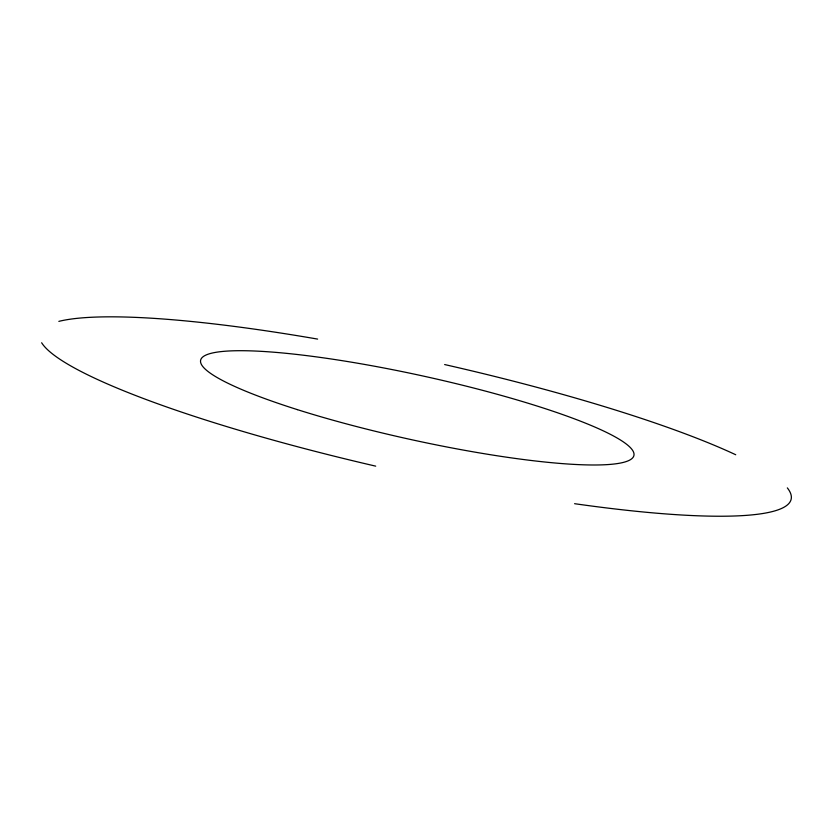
<?xml version="1.0" encoding="UTF-8"?>
<svg xmlns="http://www.w3.org/2000/svg" width="833" height="833" viewBox="0 0 833 833"><rect width="100%" height="100%" fill="white"/><g stroke="black" fill="none" stroke-linecap="round" stroke-linejoin="round"><path stroke-width="1.25" d="M787.331 487.899A384.794 57.123 12.4 0 1 574.593 503.694M375.704 466.147A384.794 57.123 12.4 0 1 41.65 342.759M58.841 321.371A384.794 57.123 12.4 0 1 317.623 339.093M444.645 364.552A384.794 57.123 12.4 0 1 735.726 454.745M297.35 409.628A221.838 32.331 12.4 0 0 633.601 456.422A221.838 32.331 12.4 0 0 320.799 357.482A221.838 32.331 12.4 0 0 297.35 409.628"/></g></svg>
